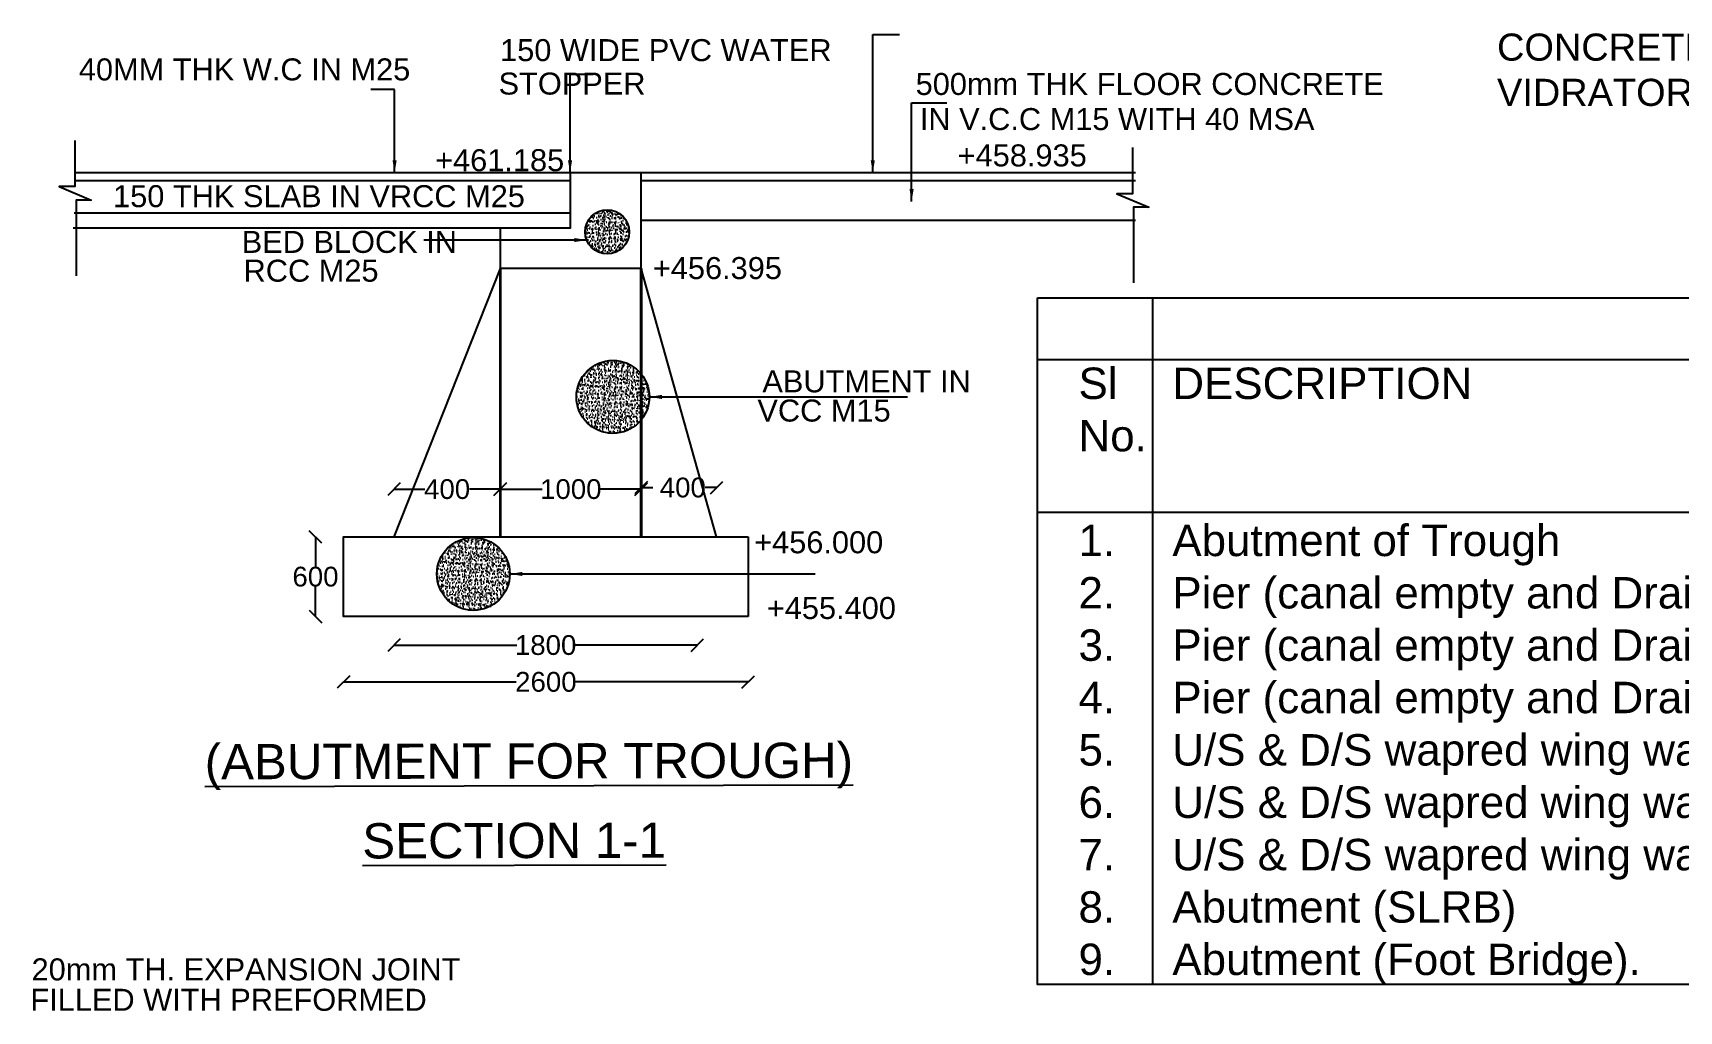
# Model space of a CAD drawing. Header units: millimetres. Extents: x 5124 to 6568637, y 2311 to 91879094.
# Drawn here: x 3555895 to 3568376, y 45941393 to 45948813 of the extents above; entities that cross this region are included whole.
import ezdxf

# ---------------------------------------------------------------- set-up
doc = ezdxf.new("R2010")
doc.units = ezdxf.units.MM
doc.header["$MEASUREMENT"] = 0
doc.linetypes.add('ACAD_ISO02W100', pattern=[15, 12, -3])
for name, color, linetype in [('DIMENSION', 7, 'Continuous'), ('DRAWING', 7, 'Continuous'), ('TEXT', 7, 'Continuous')]:
    doc.layers.add(name, color=color, linetype=linetype)
doc.styles.get("Standard").update_dxf_attribs({"font": 'arial.ttf', "height": 150})
doc.dimstyles.get("Standard").update_dxf_attribs({"dimtxt": 200, "dimasz": 110, "dimexe": 0.18, "dimexo": 0.0625, "dimgap": 0.09, "dimtad": 0, "dimtih": 1, "dimtoh": 1, "dimdec": 0, "dimzin": 0, "dimdsep": 46, "dimtxsty": 'Standard', "dimblk": 'OBLIQUE', "dimcen": 0.09, "dimse1": 1, "dimse2": 1, "dimadec": 0, "dimazin": 0, "dimtfac": 1, "dimtdec": 0, "dimtofl": 0, "dimtmove": 0, "dimatfit": 3, "dimfxl": 1, "dimtolj": 1, "dimtzin": 0, "dimarcsym": 0})

# ---------------------------------------------------------------- blocks, each defined once
blk = doc.blocks.new('_Oblique')
at = {"color": 0, "linetype": 'ByBlock', "lineweight": -2}
blk.add_line((-0.5, -0.5), (0.5, 0.5), dxfattribs=at)
blk = doc.blocks.new('*D85')
at = {"layer": 'Defpoints', "color": 0, "transparency": 16777216}
for p in [(3559438, 45945352), (3558632, 45944990), (3559438, 45944990)]:
    blk.add_point(p, dxfattribs=at)
at = {"layer": 'DIMENSION', "color": 0, "lineweight": -2, "transparency": 16777216}
for p, q in [((3558632, 45945352), (3558866, 45945352)), ((3559438, 45945352), (3559204, 45945352))]:
    blk.add_line(p, q, dxfattribs=at)
at = {"layer": 'DIMENSION', "color": 0, "lineweight": -2, "transparency": 16777216, "xscale": 95, "yscale": 95, "zscale": 95, "rotation": 180}
blk.add_blockref('_Oblique', (3558632, 45945352), dxfattribs=at)
at = {"layer": 'DIMENSION', "color": 0, "lineweight": -2, "transparency": 16777216, "xscale": 95, "yscale": 95, "zscale": 95}
blk.add_blockref('_Oblique', (3559438, 45945352), dxfattribs=at)
at = {"layer": 'DIMENSION', "color": 0, "transparency": 16777216, "insert": (3559035, 45945352), "char_height": 150, "attachment_point": 5}
blk.add_mtext('\\A1;400', dxfattribs=at)
blk = doc.blocks.new('*D86')
at = {"layer": 'Defpoints', "color": 0, "transparency": 16777216}
for p in [(3559438, 45945352), (3560507, 45945352), (3560507, 45945352)]:
    blk.add_point(p, dxfattribs=at)
at = {"layer": 'DIMENSION', "color": 0, "lineweight": -2, "transparency": 16777216}
for p, q in [((3559438, 45945352), (3559756, 45945352)), ((3560507, 45945352), (3560189, 45945352))]:
    blk.add_line(p, q, dxfattribs=at)
at = {"layer": 'DIMENSION', "color": 0, "lineweight": -2, "transparency": 16777216, "xscale": 95, "yscale": 95, "zscale": 95, "rotation": 180}
blk.add_blockref('_Oblique', (3559438, 45945352), dxfattribs=at)
at = {"layer": 'DIMENSION', "color": 0, "lineweight": -2, "transparency": 16777216, "xscale": 95, "yscale": 95, "zscale": 95}
blk.add_blockref('_Oblique', (3560507, 45945352), dxfattribs=at)
at = {"layer": 'DIMENSION', "color": 0, "transparency": 16777216, "insert": (3559973, 45945352), "char_height": 150, "attachment_point": 5}
blk.add_mtext('\\A1;1000', dxfattribs=at)
blk = doc.blocks.new('*D87')
at = {"layer": 'Defpoints', "color": 0, "transparency": 16777216}
for p in [(3561079, 45945364), (3560507, 45945352), (3561079, 45944990)]:
    blk.add_point(p, dxfattribs=at)
at = {"layer": 'DIMENSION', "color": 0, "lineweight": -2, "transparency": 16777216}
for p, q in [((3560507, 45945364), (3560594, 45945364)), ((3561079, 45945364), (3560992, 45945364))]:
    blk.add_line(p, q, dxfattribs=at)
at = {"layer": 'DIMENSION', "color": 0, "lineweight": -2, "transparency": 16777216, "xscale": 95, "yscale": 95, "zscale": 95, "rotation": 180}
blk.add_blockref('_Oblique', (3560507, 45945364), dxfattribs=at)
at = {"layer": 'DIMENSION', "color": 0, "lineweight": -2, "transparency": 16777216, "xscale": 95, "yscale": 95, "zscale": 95}
blk.add_blockref('_Oblique', (3561079, 45945364), dxfattribs=at)
at = {"layer": 'DIMENSION', "color": 0, "transparency": 16777216, "insert": (3560793, 45945364), "char_height": 150, "attachment_point": 5}
blk.add_mtext('\\A1; 400', dxfattribs=at)
blk = doc.blocks.new('*D88')
at = {"layer": 'Defpoints', "color": 0, "transparency": 16777216}
for p in [(3558037, 45944990), (3558250, 45944990), (3558250, 45944386)]:
    blk.add_point(p, dxfattribs=at)
at = {"layer": 'DIMENSION', "color": 0, "lineweight": -2, "transparency": 16777216}
for p, q in [((3558037, 45944990), (3558037, 45944765)), ((3558037, 45944386), (3558037, 45944612))]:
    blk.add_line(p, q, dxfattribs=at)
at = {"layer": 'DIMENSION', "color": 0, "lineweight": -2, "transparency": 16777216, "xscale": 95, "yscale": 95, "zscale": 95}
for p, rotation in [((3558037, 45944990), 90), ((3558037, 45944386), 270)]:
    blk.add_blockref('_Oblique', p, dxfattribs=dict(at, rotation=rotation))
at = {"layer": 'DIMENSION', "color": 0, "transparency": 16777216, "insert": (3558037, 45944688), "char_height": 150, "attachment_point": 5}
blk.add_mtext('\\A1;600', dxfattribs=at)
blk = doc.blocks.new('*D89')
at = {"layer": 'Defpoints', "color": 0, "transparency": 16777216}
for p in [(3558632, 45944990), (3560932, 45944990), (3560932, 45944169)]:
    blk.add_point(p, dxfattribs=at)
at = {"layer": 'DIMENSION', "color": 0, "lineweight": -2, "transparency": 16777216}
for p, q in [((3558632, 45944169), (3559565, 45944169)), ((3560932, 45944169), (3559999, 45944169))]:
    blk.add_line(p, q, dxfattribs=at)
at = {"layer": 'DIMENSION', "color": 0, "lineweight": -2, "transparency": 16777216, "xscale": 95, "yscale": 95, "zscale": 95, "rotation": 180}
blk.add_blockref('_Oblique', (3558632, 45944169), dxfattribs=at)
at = {"layer": 'DIMENSION', "color": 0, "lineweight": -2, "transparency": 16777216, "xscale": 95, "yscale": 95, "zscale": 95}
blk.add_blockref('_Oblique', (3560932, 45944169), dxfattribs=at)
at = {"layer": 'DIMENSION', "color": 0, "transparency": 16777216, "insert": (3559782, 45944169), "char_height": 150, "attachment_point": 5}
blk.add_mtext('\\A1;1800', dxfattribs=at)
blk = doc.blocks.new('*D90')
at = {"layer": 'Defpoints', "color": 0, "transparency": 16777216}
for p in [(3558250, 45944386), (3561317, 45944386), (3561317, 45943890)]:
    blk.add_point(p, dxfattribs=at)
at = {"layer": 'DIMENSION', "color": 0, "lineweight": -2, "transparency": 16777216}
for p, q in [((3558250, 45943890), (3559558, 45943890)), ((3561317, 45943890), (3560009, 45943890))]:
    blk.add_line(p, q, dxfattribs=at)
at = {"layer": 'DIMENSION', "color": 0, "lineweight": -2, "transparency": 16777216, "xscale": 95, "yscale": 95, "zscale": 95, "rotation": 180}
blk.add_blockref('_Oblique', (3558250, 45943890), dxfattribs=at)
at = {"layer": 'DIMENSION', "color": 0, "lineweight": -2, "transparency": 16777216, "xscale": 95, "yscale": 95, "zscale": 95}
blk.add_blockref('_Oblique', (3561317, 45943890), dxfattribs=at)
at = {"layer": 'DIMENSION', "color": 0, "transparency": 16777216, "insert": (3559784, 45943890), "char_height": 150, "attachment_point": 5}
blk.add_mtext('\\A1;2600', dxfattribs=at)

msp = doc.modelspace()

# ---------------------------------------------------------------- hatches: boundary and pattern name
at = {"layer": 'DRAWING'}
h = msp.add_hatch(dxfattribs=at)
h.set_pattern_fill('AR-CONC,_O', color=256, scale=8.345072)
h.set_pattern_definition([(50, (693913.01, 7592756.114), (59.855881876, -5.236711127), [6.25880434, -68.84684769]), (355, (693913.01, 7592756.114), (-11.57889931, 62.7709785), [5.00704347, -55.07747815]), (100.4514, (693918, 7592755.68), (48.27702702, 57.53422927), [5.31916503, -58.51081721]), (46.1842, (693913.01, 7592772.804), (89.0620387, -13.81268166), [9.3882065, -103.27027154]), (96.6356, (693920.43, 7592771.65), (77.99827992, 81.29084205), [7.9787478, -87.7662118]), (351.1842, (693913.01, 7592772.8), (77.99821646, 81.29090297), [7.5105652, -82.61621723]), (21, (693921.355, 7592768.63), (49.812325945, -33.598838114), [6.25880434, -68.84684769]), (326, (693921.355, 7592768.63), (20.30484073, 60.51429661), [5.00704347, -55.07747815]), (71.4514, (693925.506, 7592765.83), (70.11718708, 26.91540362), [5.31916503, -58.51081721]), (37.5, (693913.01, 7592756.114), (1.014748736, 27.780233276), [0, -54.40987236, 0, -55.9119854, 0, -55.286104966]), (7.5, (693913.01, 7592756.114), (21.953343487, 32.913943099), [0, -31.87817675, 0, -53.158111492, 0, -21.07130793]), (327.5, (693894.4, 7592756.114), (44.54786904, -1.882220387), [0, -20.86268112, 0, -65.091565092, 0, -86.371499833]), (317.5, (693886.055, 7592756.114), (48.667308336, 8.3538333), [0, -27.121485455, 0, -43.22747528, 0, -61.33628249])])
h.paths.add_polyline_path([(3560081.8, 45947303.8, 1), (3560416.1, 45947303.8, 1)])
h = msp.add_hatch(dxfattribs=at)
h.set_pattern_fill('AR-CONC,_O', color=256, scale=8.345072)
h.set_pattern_definition([(50, (693956.045, 7591504.554), (59.855881876, -5.236711127), [6.25880434, -68.84684769]), (355, (693956.045, 7591504.554), (-11.57889931, 62.7709785), [5.00704347, -55.07747815]), (100.4514, (693961.03, 7591504.12), (48.27702702, 57.53422927), [5.31916503, -58.51081721]), (46.1842, (693956.045, 7591521.245), (89.0620387, -13.81268166), [9.3882065, -103.27027154]), (96.6356, (693963.47, 7591520.09), (77.99827992, 81.29084205), [7.9787478, -87.7662118]), (351.1842, (693956.04, 7591521.24), (77.99821646, 81.29090297), [7.5105652, -82.61621723]), (21, (693964.39, 7591517.07), (49.812325945, -33.598838114), [6.25880434, -68.84684769]), (326, (693964.39, 7591517.07), (20.30484073, 60.51429661), [5.00704347, -55.07747815]), (71.4514, (693968.54, 7591514.27), (70.11718708, 26.91540362), [5.31916503, -58.51081721]), (37.5, (693956.045, 7591504.554), (1.014748736, 27.780233276), [0, -54.40987236, 0, -55.9119854, 0, -55.286104966]), (7.5, (693956.045, 7591504.554), (21.953343487, 32.913943099), [0, -31.87817675, 0, -53.158111492, 0, -21.07130793]), (327.5, (693937.435, 7591504.554), (44.54786904, -1.882220387), [0, -20.86268112, 0, -65.091565092, 0, -86.371499833]), (317.5, (693929.09, 7591504.554), (48.667308336, 8.3538333), [0, -27.121485455, 0, -43.22747528, 0, -61.33628249])])
h.paths.add_polyline_path([(3560015.6, 45946052.3, 1), (3560568.4, 45946052.3, 1)])
h = msp.add_hatch(dxfattribs=at)
h.set_pattern_fill('AR-CONC,_O', color=256, scale=8.345072)
h.set_pattern_definition([(50, (692897.896, 7590161.61), (59.855881876, -5.236711127), [6.25880434, -68.84684769]), (355, (692897.896, 7590161.61), (-11.57889931, 62.7709785), [5.00704347, -55.07747815]), (100.4514, (692902.884, 7590161.173), (48.27702702, 57.53422927), [5.31916503, -58.51081721]), (46.1842, (692897.896, 7590178.3), (89.0620387, -13.81268166), [9.3882065, -103.27027154]), (96.6356, (692905.32, 7590177.15), (77.99827992, 81.29084205), [7.9787478, -87.7662118]), (351.1842, (692897.9, 7590178.3), (77.99821646, 81.29090297), [7.5105652, -82.61621723]), (21, (692906.24, 7590174.127), (49.812325945, -33.598838114), [6.25880434, -68.84684769]), (326, (692906.24, 7590174.13), (20.30484073, 60.51429661), [5.00704347, -55.07747815]), (71.4514, (692910.39, 7590171.33), (70.11718708, 26.91540362), [5.31916503, -58.51081721]), (37.5, (692897.896, 7590161.61), (1.014748736, 27.780233276), [0, -54.40987236, 0, -55.9119854, 0, -55.286104966]), (7.5, (692897.896, 7590161.61), (21.953343487, 32.913943099), [0, -31.87817675, 0, -53.158111492, 0, -21.07130793]), (327.5, (692879.286, 7590161.61), (44.54786904, -1.882220387), [0, -20.86268112, 0, -65.091565092, 0, -86.371499833]), (317.5, (692870.94, 7590161.61), (48.667308336, 8.3538333), [0, -27.121485455, 0, -43.22747528, 0, -61.33628249])])
h.paths.add_polyline_path([(3558957.4, 45944709.3, 1), (3559510.3, 45944709.3, 1)])

# ---------------------------------------------------------------- linework, layer by layer
at = {"layer": 'DIMENSION'}
msp.add_lwpolyline([(3561317, 45944990.3), (3561317, 45944386.3)], dxfattribs=at)
at = {"layer": 'DRAWING'}
for points in [[(3556213, 45947997.9), (3556213, 45947647.2), (3556093.3, 45947647.2), (3556335.7, 45947544.9), (3556221.6, 45947544.9), (3556221.6, 45946971.5)], [(3564232, 45947943.5), (3564232, 45947592.7), (3564112.2, 45947592.7), (3564354.6, 45947490.5), (3564240.5, 45947490.5), (3564240.5, 45946917.1)], [(3559967.3, 45947752.6), (3556218.6, 45947752.6)], [(3560506.8, 45947027.4), (3560506.8, 45947752.6), (3559967.3, 45947752.6), (3559967.3, 45947332), (3559436.7, 45947332), (3559438.3, 45947027.4)], [(3564255.5, 45947752.6), (3560506.8, 45947752.6)], [(3559967.3, 45947691.5), (3556218.6, 45947691.5)], [(3564255.5, 45947691.5), (3560506.8, 45947691.5)], [(3559967.3, 45947445.3), (3556208, 45947445.3)], [(3564255.5, 45947390), (3560506.8, 45947390)], [(3559436.7, 45947332), (3556199.4, 45947332)], [(3561317, 45944386.3), (3558250, 45944386.3), (3558250, 45944990.3), (3561317, 45944990.3)]]:
    msp.add_lwpolyline(points, dxfattribs=at)
msp.add_lwpolyline([(3558631.7, 45944990.3), (3561078.7, 45944990.3), (3560506.8, 45947027.4), (3559438.3, 45947027.4)], close=True, dxfattribs=at)
at = {"layer": 'DRAWING', "linetype": 'ACAD_ISO02W100', "ltscale": 20, "const_width": 20.9}
for points in [[(3559438.3, 45947027.4), (3559438.3, 45944990.3)], [(3560506.8, 45947027.4), (3560506.8, 45944990.3)]]:
    msp.add_lwpolyline(points, dxfattribs=at)
at = {"layer": 'DRAWING'}
for centre, radius in [((3560249, 45947303.8), 167.2), ((3560292, 45946052.3), 276.4), ((3559233.8, 45944709.3), 276.4)]:
    msp.add_circle(centre, radius, dxfattribs=at)
at = {"layer": 'TEXT'}
for points in [[(3563512.1, 45946804.3), (3577999.4, 45946804.3), (3577999.4, 45941595.4), (3563512.1, 45941595.4)], [(3563512.1, 45946804.3), (3577999.4, 45946804.3), (3577999.4, 45945174.4), (3563512.1, 45945174.4)]]:
    msp.add_lwpolyline(points, close=True, dxfattribs=at)
for points in [[(3564383, 45946804.3), (3564383, 45941595.4)], [(3563512.1, 45946335.2), (3577999.4, 45946335.2)]]:
    msp.add_lwpolyline(points, dxfattribs=at)

# ---------------------------------------------------------------- texts
at = {"layer": 'DRAWING', "attachment_point": 1}
for s, insert, char_height, width in [("{\\H1.3398x;\\LNOTES:  }\\P\\P1.ALL DIMENSIONS ARE IN MILLIMETRES AND LEVELS ARE IN METRES.UNLESS OTHERWISE \\P2. DO NOT SCALE THE DRAWING.ONLY FIG DIMENSION SHALL BE CONSIDERED \\P3.ALL THE WORK MAN SHIP OF CONCRETE SHALL CONFORM OT IS:456-2000\\P4.THE QUALITY AND GRADING OF AGGREGATE SHALL CONFORM TO IS:383\\P5. U/S AND D/S FLOOR PROVIDED FOR D THE END OF U/S AND D/S' RETURN WALL 6.WEEP HOLES OF SIZE 1QOMM DIA1ITH RE ARE TO BE PROVIDED AT 1500MMPC AND WINGS ABOVE MFL/FSL.\\P7. WEIGHT OF STONE USED FOR BED PITCHING AND REVETMENT NOT  BE LESS THAN 40KG. \\P8.STRATA MET WITH AT FOUNDATION LEVEL DURING EXECUTION IS DIFFRENT FROM WHAT IS CONSIDER OF TAKING THE DESIGN AND IS NOT CAPABLE OF TAKING THE DESIGNED STRESS (SHOWN IN THE STRESS TABLE) UNDER SATUATED CONDATIONS, THE FIELDS OFFICERS INCHARGE OF EXECUTION SHALL REPORT THE ACTUAL STRATA ENCOUNTERED TO AGENCY FOR REVIEW AND REDESING IF NECESSRY. \\P9.THE ABUTMENT AND RETURN / WING WALLS ARE DESIGNED FOR EARTH PREASSURES COMPUTED BY T.V.A PROCEDURE TAKING WEIGHT OF CONCRETE AS 2400 kg/cu.m BACK FILLING OF THESE WALLS SHALL BE DONE SIMULTANEOUSLY WITH THE RISING OF STRUCTURE WITH SELECTED SOILS OF VALUE NOT LESS THAN 28 F AND PERMEABILITY 'K' NOT MORE THAN 3MT YEAR.\\P10.THE CANAL LINING BOTH FOR BED AND SIDES SHALL BE 10MM THICK IN CC M10 GRADE USING 20MM MSA WELL GRADED AND THIS LINNING SHALL BE EXTENDED ATLEAST FOR 10 METERS ON EITHER SIDE OF STRUCTURE.\\P11.NECESSARY TRAINING OF THE STREAM COURSE MAY BE DONE ON U/S OF STRUCTURE AS PER SITE CONDATIONS.\\P12.PROPER APPROACHES SHALL BE PROVIDIED TO THE SLRB ON IP & FOOT BRIDGE ON BOTH SIDES OF THE STRUCTURE AS PER SITE CONDATIONS.\\\\\\P13.FOR BENDING SCHEDULE SHALL BE PREPARED AND VERIFIED BEFORE EXECUTION OF WORK.\\P14.CONCRETE SHALL BE PREPARED IN THE MACHANICAL MIXERS OF CAPACITY NOT LESS THAN 200 LITRES PROPER COMPACTION OF CONCRETE SHALL BE ENSURED BY USE OF FORM AND NEEDLE VIDRATORS.", (3566995.7, 45961278.7), 205.8504, 10622.65), ('\\pi5943.8;{\\H1.4574x;      \\LSTRESS TABLE\\P\\pi0;\\H0.91933x;\\lSl^IDESCRIPTION^I^I^I^I^ISTRESS IN CONCRET^I^ISTRESS IN CONCRET\\PNo.^I^I^I^I^I^I^I^I^I^IMax^I^IMin^I^I^IMax^I^IMin\\P^I^I^I^I^I^I^I^I^I^I(t/Sqm)^I(t/Sqm)^I^I(t/Sqm)^I(t/Sqm)\\P1.^IAbutment of Trough^I^I^I^I^I+21.227^I+2.359^I^I+14.483^I+6.356\\P2.^IPier (canal empty and Drain Full)^I^I^I+30.202^I+19.904^I^I+14.832^I+10.594\\P3.^IPier (canal empty and Drain Emptyl)^I^I+32.913^I+6.546^I^I+13.427^I+0.149\\P4.^IPier (canal empty and Drain Full)^I^I^I+40.182^I+0.722^I^I+16.706^I+3.428\\P5.^IU/S & D/S wapred wing wall (sec11-11)^I+6.716^I+5.141^I^I+7.017^I+7.050\\P6.^IU/S & D/S wapred wing wall (sec12-12)^I+8.222^I+3.906^I^I+7.838^I+6.017\\P7.^IU/S & D/S wapred wing wall (sec13-13)^I+11.84^I+0.661^I^I+8.359^I+4.791\\P8.^IAbutment (SLRB)^I^I^I^I^I^I+20.26^I-4.24^I^I+15.17^I+1.27\\P9.^IAbutment (Foot Bridge).^I^I^I^I^I+14.00^I+0.38^I^I+8.96^I+5.18}', (3563822.4, 45946706.8), 177.852, 15168.331)]:
    msp.add_mtext(s, dxfattribs=dict(at, insert=insert, char_height=char_height, width=width))
at = {"layer": 'TEXT'}
for s, height, p in [('150 WIDE PVC WATER ', 166.901, (3559436.9, 45948599.3)), ('40MM THK W.C IN M25', 166.901, (3556242.9, 45948453.1)), ('STOPPER', 166.9, (3559425.3, 45948345.7)), ('500mm THK FLOOR CONCRETE', 166.901, (3562587.5, 45948342.6)), ('IN V.C.C M15 WITH 40 MSA', 166.901, (3562619.3, 45948076.2)), ('+461.185', 166.9, (3558944, 45947764.6)), ('+458.935', 166.9, (3562906.1, 45947800.6)), ('150 THK SLAB IN VRCC M25', 166.901, (3556502.5, 45947491.5)), ('BED BLOCK IN ', 166.901, (3557477.7, 45947144.7)), ('+456.395', 166.9, (3560594.9, 45946946.1)), ('RCC M25', 166.9, (3557492, 45946926.2)), ('ABUTMENT IN ', 166.901, (3561425.5, 45946086.9)), ('VCC M15', 166.9, (3561387.8, 45945865.2)), ('+456.000', 166.9, (3561362.9, 45944866.2)), ('+455.400', 166.9, (3561459.1, 45944367.5)), ('20mm TH. EXPANSION JOINT ', 166.901, (3555884.5, 45941626.2)), ('FILLED WITH PREFORMED', 166.901, (3555875.7, 45941395.7))]:
    msp.add_text(s, height=height, dxfattribs=at).set_placement(p)
for s, p in [('%%U(ABUTMENT FOR TROUGH)', (3557197.6, 45943151.3)), ('%%USECTION 1-1', (3558392.3, 45942550.9))]:
    msp.add_text(s, height=267.298, rotation=0.1412, dxfattribs=at).set_placement(p)

# ---------------------------------------------------------------- dimensions: what is measured, and where the dimension line sits
at = {"layer": 'DIMENSION'}
for base, p1, p2, text, picture, middle in [((3561078.7, 45945363.9), (3560506.8, 45945351.6), (3561078.7, 45944990.3), ' 400', '*D87', (3560792.8, 45945363.9)), ((3559438.3, 45945351.6), (3558631.7, 45944990.3), (3559438.3, 45944990.3), '400', '*D85', (3559035, 45945351.6)), ((3560506.8, 45945351.6), (3559438.3, 45945351.6), (3560506.8, 45945351.6), '1000', '*D86', (3559972.5, 45945351.6)), ((3560931.8, 45944169.2), (3558631.7, 45944990.3), (3560931.8, 45944990.3), '1800', '*D89', (3559781.8, 45944169.2)), ((3561317, 45943890.4), (3558250, 45944386.3), (3561317, 45944386.3), '2600', '*D90', (3559783.5, 45943890.4))]:
    dim = msp.add_linear_dim(base=base, p1=p1, p2=p2, text=text, dimstyle='Standard', override={"dimasz": 95, "dimfxl": 2000, "dimarcsym": 1}, dxfattribs=at)
    dim.commit()
    dim.dimension.update_dxf_attribs({"geometry": picture, "text_midpoint": middle})
dim = msp.add_linear_dim(base=(3558036.9, 45944990.3), p1=(3558250, 45944386.3), p2=(3558250, 45944990.3), angle=90, text='600', dimstyle='Standard', override={"dimasz": 95, "dimfxl": 2000, "dimarcsym": 1}, dxfattribs=at)
dim.commit()
dim.dimension.update_dxf_attribs({"geometry": '*D88', "text_midpoint": (3558036.9, 45944688.3)})

# ---------------------------------------------------------------- leaders
for points in [[(3562262.5, 45947752.6), (3562262.5, 45948802.4), (3562465.4, 45948802.4)], [(3559967.3, 45947752.6), (3559967.3, 45948499.6), (3560142.8, 45948499.6)], [(3558637, 45947752.6), (3558637, 45948383.2), (3558457.5, 45948383.2)], [(3562556.7, 45947533.3), (3562556.7, 45948284.1), (3562823.5, 45948284.1)], [(3560093.6, 45947242.2), (3558857.6, 45947242.2)], [(3560568.4, 45946052.3), (3562524.7, 45946052.3)], [(3559510.3, 45944709.3), (3561825.8, 45944709.3)]]:
    msp.add_leader(points, dimstyle='Standard', override={"dimasz": 95, "dimgap": 0.09, "dimtad": 0, "dimfxl": 2000, "dimarcsym": 1}, dxfattribs=at)

doc.saveas('drawing.dxf')
